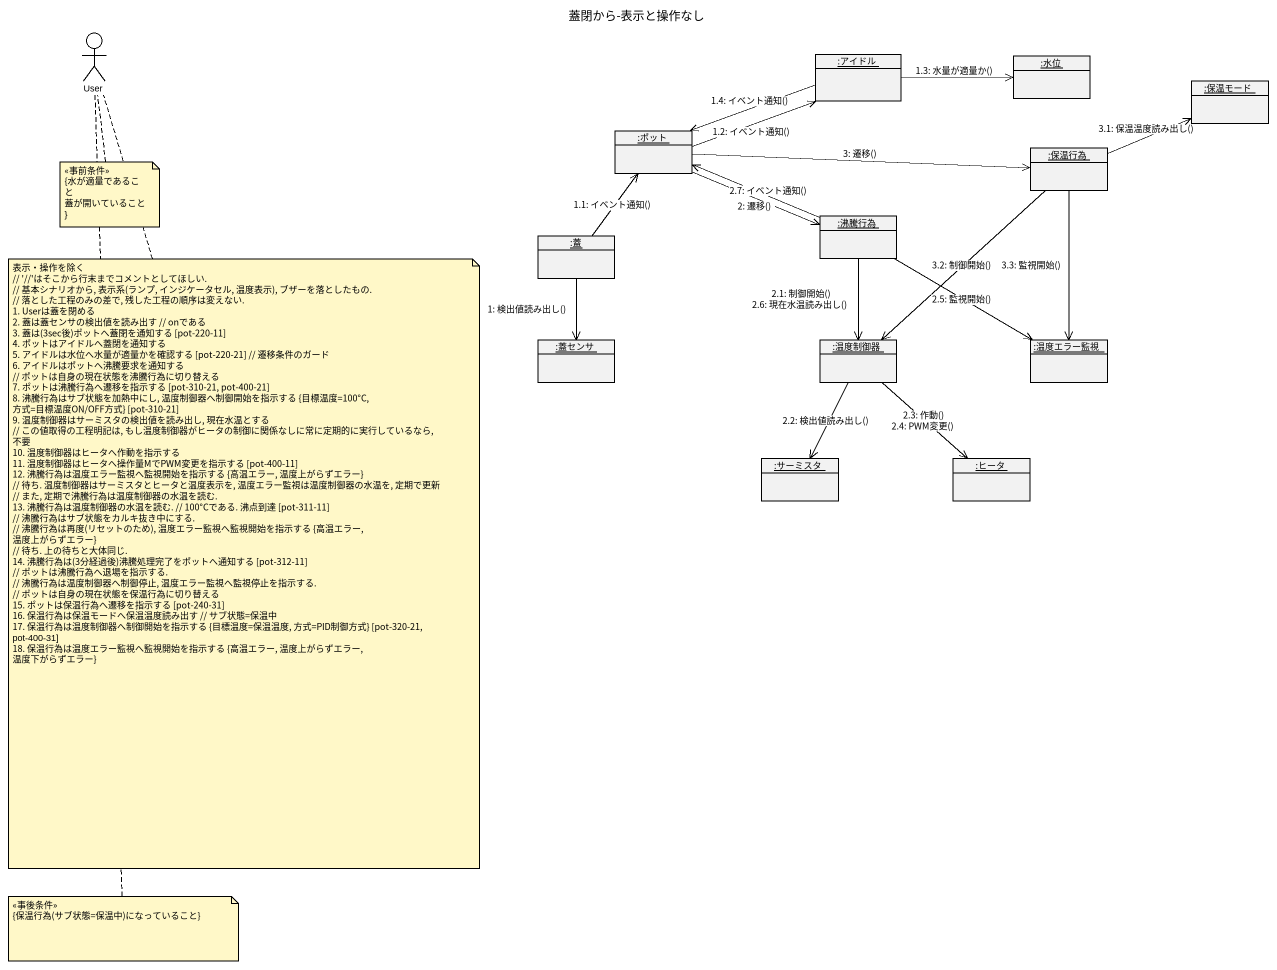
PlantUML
@startuml
title 蓋閉から-表示と操作なし
allowmixing
hide circle
hide empty members
actor User
object ":アイドル" as アイドル
object ":水位" as 水位
object ":保温モード" as 保温モード
object ":ポット" as ポット
object ":保温行為" as 保温行為
object ":沸騰行為" as 沸騰行為
object ":蓋" as 蓋
object ":蓋センサ" as 蓋センサ
object ":温度制御器" as 温度制御器
object ":温度エラー監視" as 温度エラー監視
object ":サーミスタ" as サーミスタ
object ":ヒータ" as ヒータ
蓋 --> 蓋センサ : 1: 検出値読み出し()
蓋 -up-> ポット : 1.1: イベント通知()
ポット -right-> アイドル : 1.2: イベント通知()
アイドル -right-> 水位 : 1.3: 水量が適量か()
アイドル -left-> ポット : 1.4: イベント通知()
ポット -right-> 沸騰行為 : 2: 遷移()
沸騰行為 --> 温度制御器 : 2.1: 制御開始()\n2.6: 現在水温読み出し()
温度制御器 --> サーミスタ : 2.2: 検出値読み出し()
温度制御器 --> ヒータ : 2.3: 作動()\n2.4: PWM変更()
沸騰行為 -right-> 温度エラー監視 : 2.5: 監視開始()
沸騰行為 -left-> ポット : 2.7: イベント通知()
ポット -right-> 保温行為 : 3: 遷移()
保温行為 -right-> 保温モード : 3.1: 保温温度読み出し()
保温行為 --> 温度制御器 : 3.2: 制御開始()
保温行為 --> 温度エラー監視 : 3.3: 監視開始()
note bottom of User
  <<事前条件>>
  {水が適量であること
  蓋が開いていること}
end note
note bottom of User
  表示・操作を除く
  ~// '~//'はそこから行末までコメントとしてほしい.
  // 基本シナリオから, 表示系(ランプ, インジケータセル, 温度表示), ブザーを落としたもの.
  // 落とした工程のみの差で, 残した工程の順序は変えない.
  1. Userは蓋を閉める
  2. 蓋は蓋センサの検出値を読み出す // onである
  3. 蓋は(3sec後)ポットへ蓋閉を通知する [pot-220-11]
  4. ポットはアイドルへ蓋閉を通知する
  5. アイドルは水位へ水量が適量かを確認する [pot-220-21] // 遷移条件のガード
  6. アイドルはポットへ沸騰要求を通知する
  // ポットは自身の現在状態を沸騰行為に切り替える
  7. ポットは沸騰行為へ遷移を指示する [pot-310-21, pot-400-21]
  8. 沸騰行為はサブ状態を加熱中にし, 温度制御器へ制御開始を指示する {目標温度=100°C, 方式=目標温度ON/OFF方式} [pot-310-21]
  9. 温度制御器はサーミスタの検出値を読み出し, 現在水温とする
  // この値取得の工程明記は, もし温度制御器がヒータの制御に関係なしに常に定期的に実行しているなら, 不要
  10. 温度制御器はヒータへ作動を指示する
  11. 温度制御器はヒータへ操作量MでPWM変更を指示する [pot-400-11]
  12. 沸騰行為は温度エラー監視へ監視開始を指示する {高温エラー, 温度上がらずエラー}
  // 待ち. 温度制御器はサーミスタとヒータと温度表示を, 温度エラー監視は温度制御器の水温を, 定期で更新
  // また, 定期で沸騰行為は温度制御器の水温を読む.
  13. 沸騰行為は温度制御器の水温を読む. // 100°Cである. 沸点到達 [pot-311-11]
  // 沸騰行為はサブ状態をカルキ抜き中にする.
  // 沸騰行為は再度(リセットのため), 温度エラー監視へ監視開始を指示する {高温エラー, 温度上がらずエラー}
  // 待ち. 上の待ちと大体同じ.
  14. 沸騰行為は(3分経過後)沸騰処理完了をポットへ通知する [pot-312-11]
  // ポットは沸騰行為へ退場を指示する.
  // 沸騰行為は温度制御器へ制御停止, 温度エラー監視へ監視停止を指示する.
  // ポットは自身の現在状態を保温行為に切り替える
  15. ポットは保温行為へ遷移を指示する [pot-240-31]
  16. 保温行為は保温モードへ保温温度読み出す // サブ状態=保温中
  17. 保温行為は温度制御器へ制御開始を指示する {目標温度=保温温度, 方式=PID制御方式} [pot-320-21, pot-400-31]
  18. 保温行為は温度エラー監視へ監視開始を指示する {高温エラー, 温度上がらずエラー, 温度下がらずエラー}
end note
note bottom of User
  <<事後条件>>
  {保温行為(サブ状態=保温中)になっていること}
end note
@enduml
